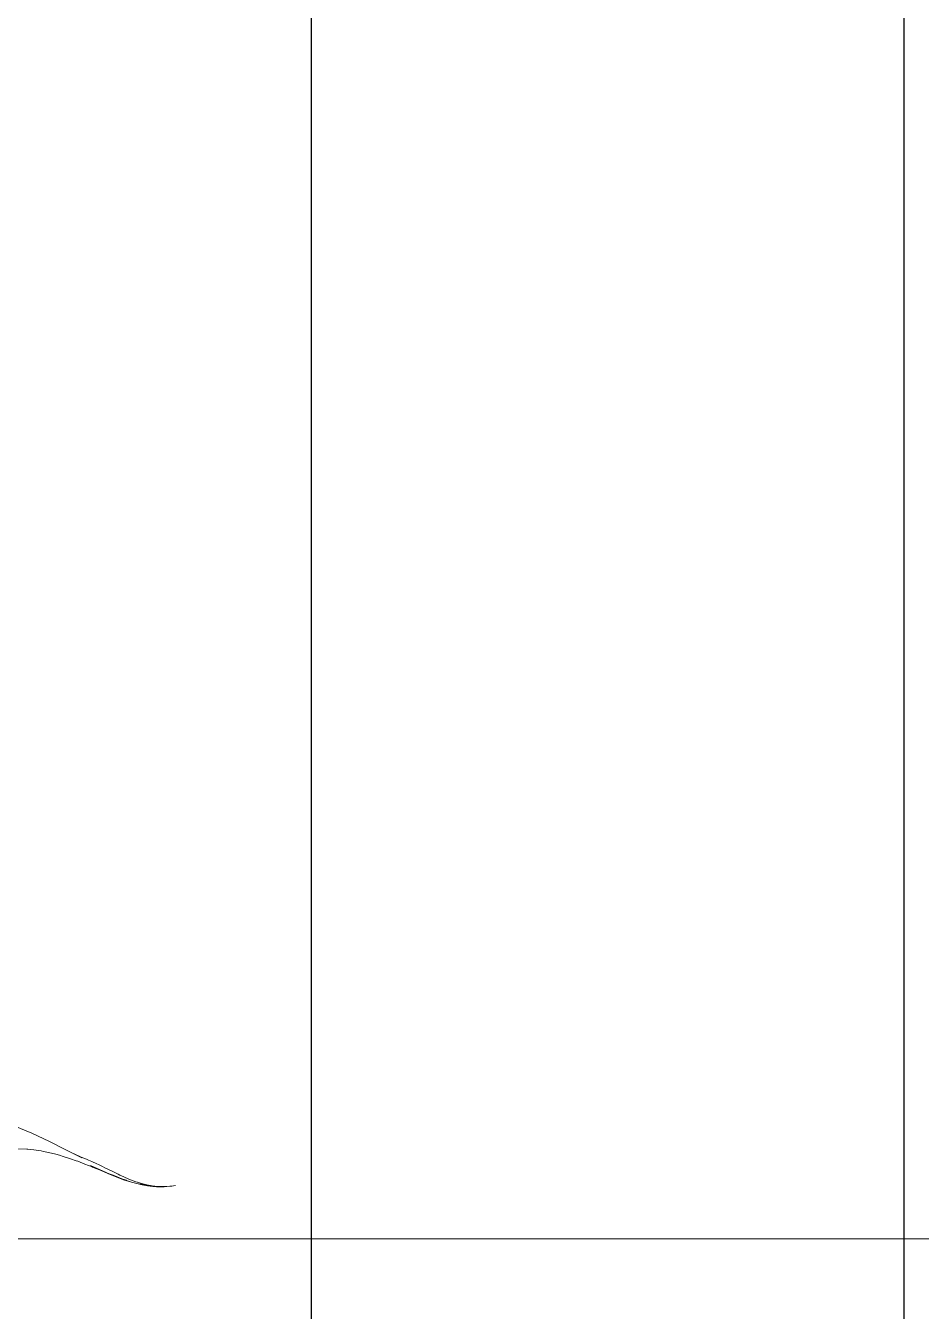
# Model space of a CAD drawing. Header units: inches. Extents: x 249 to 1192, y -18 to 440.
# Drawn here: x 640.721 to 641.778, y 264.262 to 265.78 of the extents above; entities that cross this region are included whole.
import ezdxf

# ---------------------------------------------------------------- set-up
doc = ezdxf.new("R2010")
doc.units = ezdxf.units.IN
doc.header["$MEASUREMENT"] = 0
doc.layers.add('DINDING', color=6, linetype='Continuous', lineweight=0)
doc.layers.add('VEGETASI', color=60, linetype='Continuous', lineweight=0)
doc.layers.add('KOLOM', color=5, linetype='Continuous')

# ---------------------------------------------------------------- blocks, each defined once
blk = doc.blocks.new('tanaman')
for p, q in [((585.0855, 359.9549), (585.1058, 359.9631)), ((585.0647, 359.9448), (585.0455, 359.9349)), ((585.0647, 359.9448), (585.0855, 359.9549)), ((585.0383, 359.9314), (585.0265, 359.9257)), ((585.0273, 359.9265), (585.029, 359.9271)), ((585.029, 359.9271), (585.0284, 359.9268)), ((585.0383, 359.9314), (585.029, 359.9271)), ((585.0455, 359.9349), (585.0383, 359.9314)), ((585.0486, 359.9273), (585.0422, 359.9252)), ((585.0528, 359.9286), (585.0486, 359.9273)), ((585.0573, 359.9298), (585.0528, 359.9286)), ((585.0659, 359.932), (585.0573, 359.9298)), ((585.0719, 359.9332), (585.0659, 359.932)), ((585.0745, 359.9337), (585.0719, 359.9332)), ((585.0831, 359.935), (585.0745, 359.9337)), ((585.0905, 359.9358), (585.0831, 359.935)), ((585.0917, 359.9359), (585.0905, 359.9358)), ((585.1035, 359.9363), (585.0917, 359.9359)), ((584.987, 359.9078), (584.9977, 359.9132)), ((584.9977, 359.9132), (584.9986, 359.9136)), ((584.9979, 359.9083), (585.0165, 359.9164)), ((584.9986, 359.9136), (585.0031, 359.9159)), ((585.0031, 359.9159), (585.0069, 359.9177)), ((585.0139, 359.9147), (585.0037, 359.9106)), ((585.0069, 359.9177), (585.0089, 359.9186)), ((585.0089, 359.9186), (585.0148, 359.9213)), ((585.0145, 359.9149), (585.0139, 359.9147)), ((585.0229, 359.9183), (585.0145, 359.9149)), ((585.0148, 359.9213), (585.0187, 359.9229)), ((585.0187, 359.9229), (585.021, 359.9239)), ((585.021, 359.9239), (585.0273, 359.9265)), ((585.0314, 359.9215), (585.0229, 359.9183)), ((585.0334, 359.9222), (585.0314, 359.9215)), ((585.04, 359.9245), (585.0334, 359.9222)), ((585.0422, 359.9252), (585.04, 359.9245)), ((584.9564, 359.8954), (584.9609, 359.8968)), ((584.9609, 359.8968), (584.9613, 359.8969)), ((584.9609, 359.8968), (584.9613, 359.8969)), ((584.9609, 359.8968), (584.9613, 359.8969)), ((584.9609, 359.8968), (584.9613, 359.8969)), ((584.9609, 359.8968), (584.9613, 359.8969)), ((584.9609, 359.8968), (584.9613, 359.8969)), ((584.9613, 359.8969), (584.9629, 359.8974)), ((584.9613, 359.8969), (584.9613, 359.8969)), ((584.968, 359.897), (584.9619, 359.8953)), ((584.9629, 359.8974), (584.9692, 359.8998)), ((584.968, 359.897), (584.9773, 359.8997)), ((584.9738, 359.899), (584.968, 359.897)), ((584.9692, 359.8998), (584.9754, 359.9023)), ((584.9741, 359.8991), (584.9738, 359.899)), ((584.9756, 359.8996), (584.9741, 359.8991)), ((584.9754, 359.9023), (584.9813, 359.905)), ((584.9794, 359.901), (584.9756, 359.8996)), ((584.9959, 359.9071), (584.9773, 359.8997)), ((584.9848, 359.9031), (584.9794, 359.901)), ((584.9813, 359.905), (584.9816, 359.9052)), ((584.9816, 359.9052), (584.9837, 359.9062)), ((584.9837, 359.9062), (584.987, 359.9078)), ((584.9898, 359.9051), (584.9848, 359.9031)), ((584.9944, 359.9069), (584.9898, 359.9051)), ((584.9979, 359.9083), (584.9944, 359.9069)), ((584.9959, 359.9071), (585.0037, 359.9106)), ((584.999, 359.9087), (584.9979, 359.9083)), ((585.0037, 359.9106), (584.999, 359.9087)), ((584.9159, 359.893), (584.9208, 359.8923)), ((584.9205, 359.8923), (584.9159, 359.893)), ((584.9226, 359.892), (584.9205, 359.8923)), ((584.9208, 359.8923), (584.9228, 359.892)), ((584.9294, 359.8914), (584.9226, 359.892)), ((584.9228, 359.892), (584.9296, 359.8916)), ((584.936, 359.8913), (584.9294, 359.8914)), ((584.9296, 359.8916), (584.935, 359.8917)), ((584.935, 359.8917), (584.9364, 359.8918)), ((584.9384, 359.8914), (584.936, 359.8913)), ((584.9364, 359.8918), (584.9404, 359.8921)), ((584.941, 359.8916), (584.9384, 359.8914)), ((584.9438, 359.8926), (584.9404, 359.8921)), ((584.9427, 359.8917), (584.941, 359.8916)), ((584.9492, 359.8925), (584.9427, 359.8917)), ((584.9592, 359.8948), (584.9438, 359.8926)), ((584.9438, 359.8926), (584.9498, 359.8937)), ((584.9492, 359.8925), (584.9574, 359.894)), ((584.9556, 359.8938), (584.9492, 359.8925)), ((584.9498, 359.8937), (584.9564, 359.8954)), ((584.9568, 359.894), (584.9556, 359.8938)), ((584.9619, 359.8953), (584.9568, 359.894))]:
    blk.add_line(p, q)
blk = doc.blocks.new('tampak depan')
at = {"layer": 'DINDING'}
blk.add_lwpolyline([(725.9474, 338.4269), (725.9474, 337.2769), (735.4479, 337.2769), (735.4479, 339.1769), (725.9474, 339.1769)], dxfattribs=at)
at = {"layer": 'KOLOM'}
blk.add_lwpolyline([(727.4479, 335.3893), (727.4479, 342.0769), (726.7479, 342.0769), (726.7479, 335.4854)], dxfattribs=at)
at = {"layer": 'VEGETASI', "xscale": -1}
blk.add_blockref('tanaman', (1311.5039, -20.6531), dxfattribs=at)

msp = doc.modelspace()

# ---------------------------------------------------------------- block references
at = {"layer": 'KOLOM'}
msp.add_blockref('tampak depan', (-85.6899, -74.829), dxfattribs=at)

doc.saveas('drawing.dxf')
